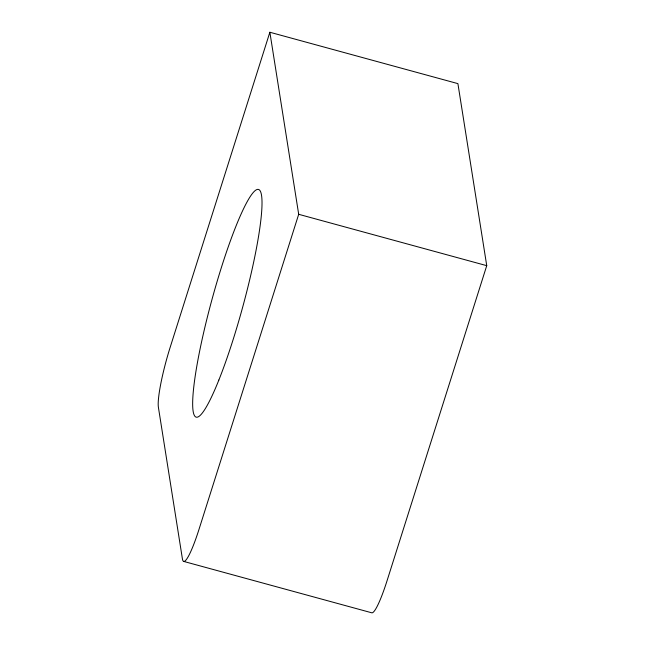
<?xml version="1.0" encoding="UTF-8"?>
<svg xmlns="http://www.w3.org/2000/svg" width="645" height="645" viewBox="0 0 645 645"><rect width="100%" height="100%" fill="white"/><g stroke="black" fill="none" stroke-linecap="round" stroke-linejoin="round"><path stroke-width="0.97" d="M269.86 32.25L170.232 347.123A49.181 6.587 -74.7 0 0 158.396 407.277L182.43 558.989A49.181 6.587 -74.7 0 0 199.063 529.174L298.691 214.301L269.86 32.25L457.902 83.624L486.741 265.667L387.113 580.548A49.181 6.587 -74.7 0 1 371.584 612.75L183.535 561.376M298.691 214.301L486.741 265.667M218.84 380.074A118.027 15.811 -74.7 0 0 260.677 191.944A118.027 15.811 -74.7 0 0 202.514 337.593A118.027 15.811 -74.7 0 0 218.84 380.074"/></g></svg>
